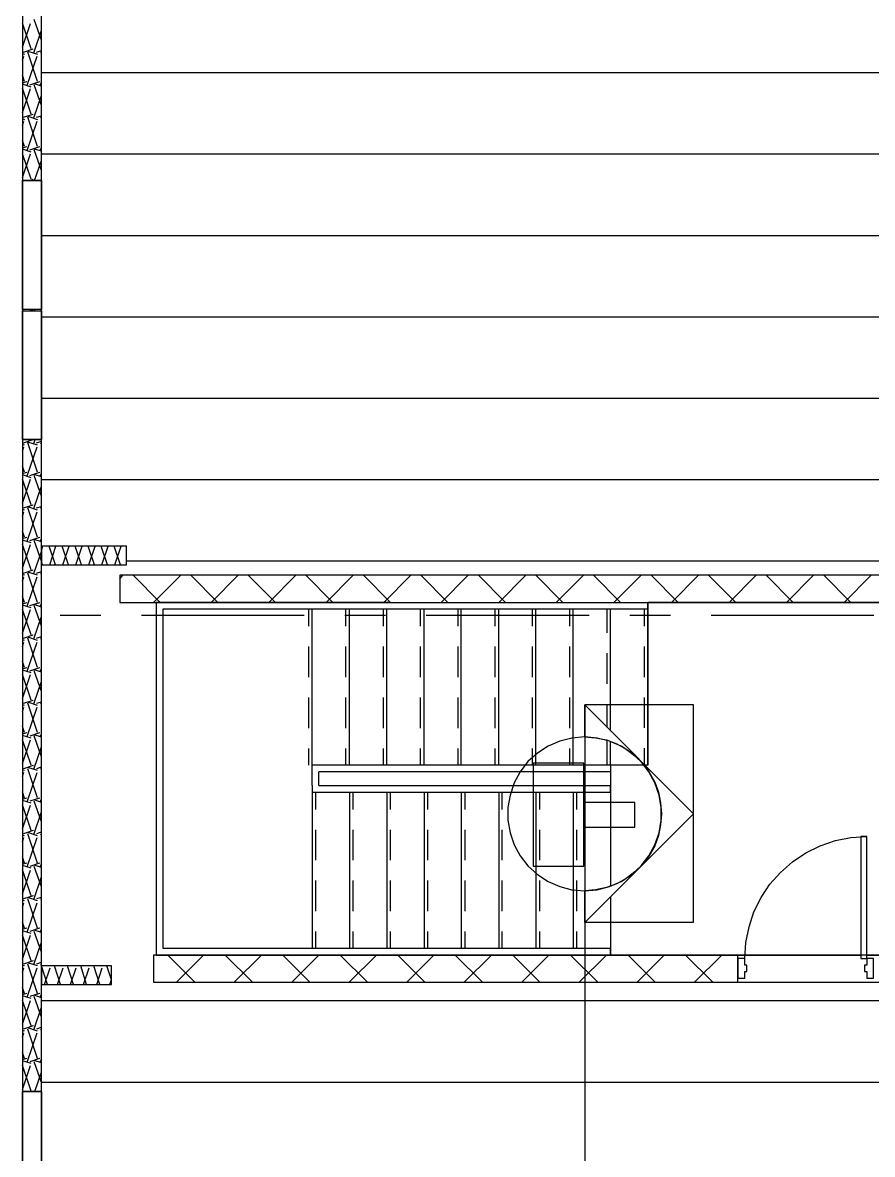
# Model space of a CAD drawing. Extents: x 0 to 3024, y 0 to 2160.
# Drawn here: x 305.1 to 493, y 1388.6 to 1638.9 of the extents above; entities that cross this region are included whole.
import ezdxf

# ---------------------------------------------------------------- set-up
doc = ezdxf.new("R2010")
doc.units = 0
doc.layers.add('CTR-1st_Phase-Structure_S213-THIRD_FLOOR_FRAMING_PLAN', color=7, linetype='CONTINUOUS')

msp = doc.modelspace()

# ---------------------------------------------------------------- linework, layer by layer
at = {"layer": 'CTR-1st_Phase-Structure_S213-THIRD_FLOOR_FRAMING_PLAN', "color": 7}
for points in [[(305.099992, 1863.300007), (305.099992, 423.300043), (309.239992, 423.300043), (309.239992, 1863.300007)], [(309.239992, 1575.180015), (309.239992, 1575.480015), (305.099992, 1575.480015), (305.099992, 1575.180015)], [(309.239992, 1523.100016), (309.239992, 1518.960016), (328.079992, 1518.960016), (328.079992, 1523.100016)], [(326.579992, 1516.680016), (326.579992, 1510.680016), (502.079987, 1510.680016), (502.079987, 1516.680016)], [(429.419989, 1488.000017), (429.419989, 1439.940018), (453.479989, 1439.940018), (453.479989, 1488.000017)], [(453.479989, 1463.940017), (429.419989, 1488.000017), (429.419989, 1480.920017), (431.819989, 1480.740017), (434.219989, 1480.260017), (436.499989, 1479.420017), (438.599989, 1478.220017), (440.519989, 1476.780017), (442.259989, 1475.040017), (443.699989, 1473.120017), (444.899989, 1470.960017), (445.739989, 1468.740017), (446.219989, 1466.340017), (446.399989, 1463.940017), (446.219989, 1461.480017), (445.739989, 1459.140018), (444.899989, 1456.860018), (443.699989, 1454.700018), (442.259989, 1452.780018), (440.519989, 1451.100018), (438.599989, 1449.600018), (436.499989, 1448.460018), (434.219989, 1447.620018), (431.819989, 1447.080018), (429.419989, 1446.900018), (429.419989, 1439.880018)], [(418.01999, 1475.160017), (418.01999, 1452.360018), (429.239989, 1452.360018), (429.239989, 1475.160017)], [(429.239989, 1466.400017), (429.239989, 1460.940017), (440.519989, 1460.940017), (440.519989, 1466.400017)], [(491.819988, 1458.900018), (490.499988, 1458.900018), (490.499988, 1431.900018), (491.819988, 1431.900018)], [(334.079992, 1432.680018), (334.079992, 1426.680018), (502.079987, 1426.680018), (502.079987, 1432.680018)], [(334.079992, 1426.680018), (463.319988, 1426.680018), (463.319988, 1432.680018), (334.079992, 1432.680018)], [(464.819988, 1431.900018), (463.319988, 1431.900018), (463.319988, 1427.580018), (464.819988, 1427.580018), (464.819988, 1429.080018), (465.299988, 1429.080018), (465.299988, 1430.460018), (464.819988, 1430.460018)], [(491.819988, 1431.900018), (491.819988, 1430.460018), (491.339988, 1430.460018), (491.339988, 1429.080018), (491.819988, 1429.080018), (491.819988, 1427.580018), (493.319988, 1427.580018), (493.319988, 1431.900018)], [(309.239992, 1430.340018), (309.239992, 1426.200018), (324.719992, 1426.200018), (324.719992, 1430.340018)]]:
    msp.add_lwpolyline(points, close=True, dxfattribs=at)
for points in [[(309.239992, 1671.120012), (309.239992, 1690.680012), (305.099992, 1690.680012), (305.099992, 1603.980014), (309.239992, 1603.980014)], [(309.239992, 1603.980014), (309.239992, 1666.980012)], [(305.099992, 1575.480015), (305.099992, 1603.980014)], [(309.239992, 1603.980014), (305.099992, 1603.980014)], [(309.239992, 1603.980014), (309.239992, 1575.480015)], [(309.239992, 1575.480015), (305.099992, 1575.480015)], [(305.099992, 1546.680015), (305.099992, 1575.180015)], [(305.099992, 1575.180015), (309.239992, 1575.180015)], [(309.239992, 1575.180015), (309.239992, 1546.680015)], [(309.239992, 1523.100016), (309.239992, 1546.680015), (305.099992, 1546.680015), (305.099992, 1402.500019), (309.239992, 1402.500019)], [(305.099992, 1546.680015), (309.239992, 1546.680015)], [(309.239992, 1518.960016), (328.079992, 1518.960016), (328.079992, 1523.100016), (309.239992, 1523.100016)], [(309.239992, 1430.340018), (309.239992, 1518.960016)], [(502.079987, 1516.680016), (326.579992, 1516.680016), (326.579992, 1510.680016), (502.079987, 1510.680016)], [(443.399989, 1510.680016), (443.399989, 1474.680017), (442.739989, 1474.680017)], [(502.079987, 1510.680016), (443.399989, 1510.680016)], [(429.419989, 1480.920017), (429.419989, 1488.000017), (453.479989, 1463.940017), (429.419989, 1439.880018), (429.419989, 1446.900018), (432.179989, 1447.140018), (434.939989, 1447.860018), (437.519989, 1448.940018), (439.859989, 1450.500018), (441.899989, 1452.420018), (443.639989, 1454.640018), (444.959989, 1457.100018), (445.919989, 1459.740018), (446.339989, 1462.500017), (446.339989, 1465.320017), (445.919989, 1468.080017), (444.959989, 1470.780017), (443.639989, 1473.240017), (441.899989, 1475.460017), (439.859989, 1477.320017), (437.519989, 1478.880017), (434.939989, 1480.020017), (432.179989, 1480.680017), (429.419989, 1480.920017), (426.599989, 1480.680017), (423.899989, 1480.020017), (421.319989, 1478.880017), (418.97999, 1477.320017), (416.87999, 1475.460017), (415.13999, 1473.240017), (413.81999, 1470.780017), (412.91999, 1468.080017), (412.43999, 1465.320017), (412.43999, 1462.500017), (412.91999, 1459.740018), (413.81999, 1457.100018), (415.13999, 1454.640018), (416.87999, 1452.420018), (418.97999, 1450.500018), (421.319989, 1448.940018), (423.899989, 1447.860018), (426.599989, 1447.140018), (429.419989, 1446.900018)], [(442.559989, 1474.680017), (435.119989, 1474.680017), (435.119989, 1447.980018)], [(491.819988, 1432.680018), (502.079987, 1432.680018), (502.079987, 1475.520017)], [(464.819988, 1431.900018), (465.059988, 1435.440018), (465.779988, 1438.920018), (466.859988, 1442.220018), (468.419988, 1445.400018), (470.399988, 1448.340018), (472.739988, 1450.980018), (475.379988, 1453.320018), (478.319988, 1455.300018), (481.499988, 1456.860018), (484.859988, 1458.000018), (488.279988, 1458.660018), (491.819988, 1458.900018)], [(429.419989, 1446.900018), (429.419989, 1370.40002)], [(435.119989, 1445.580018), (435.119989, 1432.680018), (490.499988, 1432.680018)], [(309.239992, 1426.200018), (324.719992, 1426.200018), (324.719992, 1430.340018), (309.239992, 1430.340018)], [(309.239992, 1402.500019), (309.239992, 1426.200018)], [(305.099992, 1374.00002), (305.099992, 1402.500019)], [(309.239992, 1402.500019), (305.099992, 1402.500019)], [(309.239992, 1402.500019), (309.239992, 1374.00002)]]:
    msp.add_lwpolyline(points, dxfattribs=at)
at = {"layer": 'CTR-1st_Phase-Structure_S213-THIRD_FLOOR_FRAMING_PLAN', "color": 2}
for points in [[(309.239992, 1635.000013), (307.679992, 1639.560013)], [(306.959992, 1633.080013), (305.099992, 1638.780013)], [(305.099992, 1633.500013), (306.839992, 1638.720013)], [(307.559992, 1632.240013), (309.239992, 1637.220013)], [(305.579992, 1631.820013), (305.099992, 1632.000013)], [(305.279992, 1632.360013), (307.439992, 1633.080013), (307.439992, 1633.080013)], [(308.399992, 1625.880013), (306.239992, 1632.360013)], [(308.459992, 1631.820013), (306.299992, 1632.540013), (306.299992, 1632.540013)], [(308.159992, 1632.360013), (309.239992, 1632.720013)], [(309.239992, 1632.120013), (309.119992, 1632.360013)], [(309.239992, 1632.540013), (309.179992, 1632.540013), (309.179992, 1632.540013)], [(305.099992, 1630.620013), (305.399992, 1631.520013)], [(306.119992, 1625.040013), (308.279992, 1631.520013)], [(305.519992, 1625.880013), (305.099992, 1627.260013)], [(305.099992, 1625.580013), (305.999992, 1625.880013), (305.999992, 1625.880013)], [(307.019992, 1624.620013), (305.099992, 1625.280013)], [(306.719992, 1625.160013), (308.879992, 1625.880013), (308.879992, 1625.880013)], [(309.239992, 1620.600013), (307.679992, 1625.160013)], [(309.239992, 1624.860013), (307.739992, 1625.340013), (307.739992, 1625.340013)], [(308.999992, 1625.040013), (309.239992, 1625.700013)], [(306.959992, 1618.680014), (305.099992, 1624.380013)], [(305.099992, 1619.040014), (306.839992, 1624.320013)], [(307.559992, 1617.840014), (309.239992, 1622.820013)], [(305.579992, 1617.420014), (305.099992, 1617.600014)], [(305.099992, 1616.160014), (305.399992, 1617.120014)], [(305.279992, 1617.960014), (307.439992, 1618.680014), (307.439992, 1618.680014)], [(306.119992, 1610.640014), (308.279992, 1617.120014)], [(308.399992, 1611.480014), (306.239992, 1617.960014)], [(308.459992, 1617.420014), (306.299992, 1618.140014), (306.299992, 1618.140014)], [(308.159992, 1617.960014), (309.239992, 1618.320014)], [(309.239992, 1617.720014), (309.119992, 1617.960014)], [(309.239992, 1618.140014), (309.179992, 1618.140014), (309.179992, 1618.140014)], [(305.519992, 1611.480014), (305.099992, 1612.800014)], [(305.099992, 1611.180014), (305.999992, 1611.480014), (305.999992, 1611.480014)], [(307.019992, 1610.220014), (305.099992, 1610.880014)], [(306.959992, 1604.280014), (305.099992, 1609.920014)], [(305.099992, 1604.640014), (306.839992, 1609.920014)], [(306.719992, 1610.760014), (308.879992, 1611.480014), (308.879992, 1611.480014)], [(309.239992, 1606.200014), (307.679992, 1610.760014)], [(309.239992, 1610.460014), (307.739992, 1610.940014), (307.739992, 1610.940014)], [(308.999992, 1610.640014), (309.239992, 1611.300014)], [(307.739992, 1603.980014), (309.239992, 1608.420014)], [(306.599992, 1603.980014), (307.439992, 1604.280014), (307.439992, 1604.280014)], [(306.599992, 1575.180015), (307.439992, 1575.480015)], [(307.739992, 1575.180015), (307.859992, 1575.480015)], [(305.519992, 1545.420015), (305.099992, 1545.600015)], [(305.099992, 1544.160015), (305.399992, 1545.120015)], [(305.279992, 1545.960015), (307.439992, 1546.680015)], [(306.119992, 1538.640016), (308.279992, 1545.120015)], [(308.399992, 1545.420015), (306.239992, 1546.140015), (306.239992, 1546.140015)], [(308.399992, 1539.480016), (306.239992, 1545.960015)], [(307.559992, 1545.840015), (307.859992, 1546.680015)], [(308.159992, 1545.960015), (309.239992, 1546.320015)], [(309.239992, 1546.140015), (309.119992, 1546.140015), (309.119992, 1546.140015)], [(309.239992, 1545.720015), (309.119992, 1545.960015)], [(305.519992, 1539.480016), (305.099992, 1540.800015)], [(305.099992, 1539.180016), (305.999992, 1539.480016), (305.999992, 1539.480016)], [(306.719992, 1538.760016), (308.879992, 1539.480016), (308.879992, 1539.480016)], [(306.959992, 1538.220016), (305.099992, 1538.880016)], [(306.959992, 1532.280016), (305.099992, 1537.920016)], [(305.099992, 1532.640016), (306.839992, 1537.920016)], [(309.239992, 1538.460016), (307.679992, 1538.940016), (307.679992, 1538.940016)], [(309.239992, 1534.200016), (307.679992, 1538.760016)], [(308.999992, 1538.640016), (309.239992, 1539.240016)], [(307.559992, 1531.440016), (309.239992, 1536.360016)], [(305.279992, 1531.560016), (307.439992, 1532.280016), (307.439992, 1532.280016)], [(308.399992, 1531.080016), (306.239992, 1531.800016), (306.239992, 1531.800016)], [(308.159992, 1531.560016), (309.239992, 1531.920016)], [(309.239992, 1531.740016), (309.119992, 1531.800016), (309.119992, 1531.800016)], [(305.519992, 1531.080016), (305.099992, 1531.200016)], [(305.099992, 1529.760016), (305.399992, 1530.720016)], [(306.119992, 1524.240016), (308.279992, 1530.720016)], [(308.399992, 1525.080016), (306.239992, 1531.560016)], [(309.239992, 1531.320016), (309.119992, 1531.560016)], [(305.519992, 1525.080016), (305.099992, 1526.400016)], [(305.099992, 1524.780016), (305.999992, 1525.080016), (305.999992, 1525.080016)], [(306.959992, 1523.880016), (305.099992, 1524.480016)], [(306.719992, 1524.360016), (308.879992, 1525.080016), (308.879992, 1525.080016)], [(309.239992, 1524.060016), (307.679992, 1524.600016), (307.679992, 1524.600016)], [(309.239992, 1519.800016), (307.679992, 1524.360016)], [(308.999992, 1524.240016), (309.239992, 1524.840016)], [(306.959992, 1517.880016), (305.099992, 1523.520016)], [(305.099992, 1518.240016), (306.839992, 1523.520016)], [(307.559992, 1517.040016), (309.239992, 1521.960016)], [(309.239992, 1521.960016), (309.599992, 1523.100016)], [(312.359992, 1518.960016), (310.979992, 1523.100016)], [(311.099992, 1518.960016), (312.479992, 1523.100016)], [(315.239992, 1518.960016), (313.859992, 1523.100016)], [(313.979992, 1518.960016), (315.359992, 1523.100016)], [(318.119992, 1518.960016), (316.739992, 1523.100016)], [(316.859992, 1518.960016), (318.239992, 1523.100016)], [(320.999992, 1518.960016), (319.619992, 1523.100016)], [(319.739992, 1518.960016), (321.119992, 1523.100016)], [(323.879992, 1518.960016), (322.499992, 1523.100016)], [(322.619992, 1518.960016), (323.999992, 1523.100016)], [(326.759992, 1518.960016), (325.379992, 1523.100016)], [(325.499992, 1518.960016), (326.879992, 1523.100016)], [(309.479992, 1518.960016), (309.239992, 1519.800016)], [(305.519992, 1516.680016), (305.099992, 1516.800016)], [(305.279992, 1517.160016), (307.439992, 1517.880016), (307.439992, 1517.880016)], [(308.399992, 1516.680016), (306.239992, 1517.400016), (306.239992, 1517.400016)], [(308.399992, 1510.680016), (306.239992, 1517.160016)], [(308.159992, 1517.160016), (309.239992, 1517.520016)], [(309.239992, 1517.340016), (309.119992, 1517.400016), (309.119992, 1517.400016)], [(309.239992, 1516.920016), (309.119992, 1517.160016)], [(305.099992, 1515.360016), (305.399992, 1516.320016)], [(306.119992, 1509.840016), (308.279992, 1516.320016)], [(305.519992, 1510.680016), (305.099992, 1512.000016)], [(305.099992, 1510.380016), (305.999992, 1510.680016), (305.999992, 1510.680016)], [(306.959992, 1509.480016), (305.099992, 1510.080016)], [(306.719992, 1509.960016), (308.879992, 1510.680016), (308.879992, 1510.680016)], [(309.239992, 1509.660016), (307.679992, 1510.200016), (307.679992, 1510.200016)], [(309.239992, 1505.400016), (307.679992, 1509.960016)], [(308.999992, 1509.840016), (309.239992, 1510.440016)], [(306.959992, 1503.480016), (305.099992, 1509.120016)], [(305.099992, 1503.840016), (306.839992, 1509.120016)], [(307.559992, 1502.640016), (309.239992, 1507.560016)], [(305.519992, 1502.280016), (305.099992, 1502.400016)], [(305.099992, 1500.960016), (305.399992, 1501.920016)], [(305.279992, 1502.760016), (307.439992, 1503.480016), (307.439992, 1503.480016)], [(306.119992, 1495.440017), (308.279992, 1501.920016)], [(308.399992, 1502.280016), (306.239992, 1503.000016), (306.239992, 1503.000016)], [(308.399992, 1496.280017), (306.239992, 1502.760016)], [(308.159992, 1502.760016), (309.239992, 1503.120016)], [(309.239992, 1502.940016), (309.119992, 1503.000016), (309.119992, 1503.000016)], [(309.239992, 1502.520016), (309.119992, 1502.760016)], [(305.519992, 1496.280017), (305.099992, 1497.600017)], [(305.099992, 1495.980017), (305.999992, 1496.280017), (305.999992, 1496.280017)], [(306.959992, 1495.080017), (305.099992, 1495.680017)], [(306.959992, 1489.080017), (305.099992, 1494.720017)], [(305.099992, 1489.440017), (306.839992, 1494.720017)], [(306.719992, 1495.560017), (308.879992, 1496.280017), (308.879992, 1496.280017)], [(309.239992, 1495.260017), (307.679992, 1495.800017), (307.679992, 1495.800017)], [(309.239992, 1491.000017), (307.679992, 1495.560017)], [(308.999992, 1495.440017), (309.239992, 1496.040017)], [(307.559992, 1488.240017), (309.239992, 1493.160017)], [(305.519992, 1487.880017), (305.099992, 1488.000017)], [(305.099992, 1486.560017), (305.399992, 1487.520017)], [(305.339992, 1488.360017), (307.439992, 1489.080017), (307.439992, 1489.080017)], [(306.119992, 1481.040017), (308.279992, 1487.520017)], [(308.399992, 1487.880017), (306.239992, 1488.600017), (306.239992, 1488.600017)], [(308.399992, 1481.880017), (306.239992, 1488.360017)], [(308.219992, 1488.360017), (309.239992, 1488.720017)], [(309.239992, 1488.540017), (309.119992, 1488.600017), (309.119992, 1488.600017)], [(309.239992, 1488.120017), (309.119992, 1488.360017)], [(305.519992, 1481.880017), (305.099992, 1483.200017)], [(305.099992, 1481.580017), (306.059992, 1481.880017), (306.059992, 1481.880017)], [(306.779992, 1481.160017), (308.939992, 1481.880017), (308.939992, 1481.880017)], [(306.959992, 1480.680017), (305.099992, 1481.280017)], [(306.959992, 1474.680017), (305.099992, 1480.320017)], [(305.099992, 1475.040017), (306.839992, 1480.320017)], [(309.239992, 1480.860017), (307.679992, 1481.400017), (307.679992, 1481.400017)], [(309.239992, 1476.540017), (307.679992, 1481.160017)], [(308.999992, 1480.980017), (309.239992, 1481.640017)], [(307.559992, 1473.780017), (309.239992, 1478.760017)], [(305.339992, 1473.960017), (307.499992, 1474.680017), (307.499992, 1474.680017)], [(308.219992, 1473.960017), (309.239992, 1474.320017)], [(305.519992, 1473.480017), (305.099992, 1473.600017)], [(305.099992, 1472.160017), (305.399992, 1473.120017)], [(306.119992, 1466.580017), (308.279992, 1473.060017)], [(308.399992, 1473.480017), (306.239992, 1474.200017), (306.239992, 1474.200017)], [(308.399992, 1467.480017), (306.239992, 1473.900017)], [(309.239992, 1474.140017), (309.119992, 1474.200017), (309.119992, 1474.200017)], [(309.239992, 1473.660017), (309.119992, 1473.960017)], [(305.519992, 1467.420017), (305.099992, 1468.800017)], [(305.099992, 1467.180017), (306.059992, 1467.480017), (306.059992, 1467.480017)], [(306.959992, 1466.280017), (305.099992, 1466.880017)], [(306.779992, 1466.760017), (308.939992, 1467.480017), (308.939992, 1467.480017)], [(309.239992, 1466.460017), (307.679992, 1467.000017), (307.679992, 1467.000017)], [(309.239992, 1462.140017), (307.679992, 1466.700017)], [(308.999992, 1466.580017), (309.239992, 1467.240017)], [(306.959992, 1460.220017), (305.099992, 1465.920017)], [(305.099992, 1460.640017), (306.839992, 1465.860017)], [(307.559992, 1459.380018), (309.239992, 1464.360017)], [(305.519992, 1459.080018), (305.099992, 1459.200018)], [(305.339992, 1459.560018), (307.499992, 1460.280017), (307.499992, 1460.280017)], [(308.399992, 1459.080018), (306.239992, 1459.800018), (306.239992, 1459.800018)], [(308.399992, 1453.020018), (306.239992, 1459.500018)], [(308.219992, 1459.560018), (309.239992, 1459.920018)], [(309.239992, 1459.740018), (309.119992, 1459.800018), (309.119992, 1459.800018)], [(309.239992, 1459.260018), (309.119992, 1459.500018)], [(305.099992, 1457.760018), (305.399992, 1458.660018)], [(306.119992, 1452.180018), (308.279992, 1458.660018)], [(305.519992, 1453.020018), (305.099992, 1454.400018)], [(305.099992, 1452.780018), (306.059992, 1453.080018), (306.059992, 1453.080018)], [(306.959992, 1451.880018), (305.099992, 1452.480018)], [(306.779992, 1452.360018), (308.939992, 1453.080018), (308.939992, 1453.080018)], [(309.239992, 1452.060018), (307.679992, 1452.600018), (307.679992, 1452.600018)], [(309.239992, 1447.740018), (307.679992, 1452.300018)], [(308.999992, 1452.180018), (309.239992, 1452.840018)], [(306.959992, 1445.820018), (305.099992, 1451.520018)], [(305.099992, 1446.240018), (306.839992, 1451.460018)], [(307.559992, 1444.980018), (309.239992, 1449.960018)], [(305.519992, 1444.680018), (305.099992, 1444.800018)], [(305.099992, 1443.300018), (305.399992, 1444.260018)], [(305.339992, 1445.160018), (307.499992, 1445.880018), (307.499992, 1445.880018)], [(306.119992, 1437.780018), (308.279992, 1444.260018)], [(308.399992, 1444.680018), (306.239992, 1445.400018), (306.239992, 1445.400018)], [(308.399992, 1438.620018), (306.239992, 1445.100018)], [(308.219992, 1445.160018), (309.239992, 1445.520018)], [(309.239992, 1445.340018), (309.119992, 1445.400018), (309.119992, 1445.400018)], [(309.239992, 1444.860018), (309.119992, 1445.100018)], [(305.519992, 1438.620018), (305.099992, 1439.940018)], [(305.099992, 1438.380018), (306.059992, 1438.680018), (306.059992, 1438.680018)], [(306.959992, 1437.480018), (305.099992, 1438.080018)], [(306.959992, 1431.420018), (305.099992, 1437.060018)], [(305.099992, 1431.780018), (306.839992, 1437.060018)], [(306.779992, 1437.960018), (308.939992, 1438.680018), (308.939992, 1438.680018)], [(309.239992, 1437.660018), (307.679992, 1438.200018), (307.679992, 1438.200018)], [(309.239992, 1433.340018), (307.679992, 1437.900018)], [(308.999992, 1437.780018), (309.239992, 1438.440018)], [(307.559992, 1430.580018), (309.239992, 1435.560018)], [(305.519992, 1430.280018), (305.099992, 1430.400018)], [(305.099992, 1428.900018), (305.399992, 1429.860018)], [(305.339992, 1430.760018), (307.499992, 1431.480018), (307.499992, 1431.480018)], [(306.119992, 1423.380018), (308.279992, 1429.860018)], [(308.399992, 1430.280018), (306.239992, 1431.000018), (306.239992, 1431.000018)], [(308.399992, 1424.220018), (306.239992, 1430.700018)], [(308.219992, 1430.760018), (309.239992, 1431.120018)], [(309.239992, 1430.940018), (309.119992, 1431.000018), (309.119992, 1431.000018)], [(309.239992, 1430.460018), (309.119992, 1430.700018)], [(310.619992, 1426.200018), (309.299992, 1430.340018)], [(309.959992, 1426.200018), (311.159992, 1429.860018)], [(311.279992, 1430.280018), (311.039992, 1430.340018)], [(313.499992, 1426.200018), (312.179992, 1430.340018)], [(312.839992, 1426.200018), (314.039992, 1429.860018)], [(314.159992, 1430.280018), (313.919992, 1430.340018)], [(316.379992, 1426.200018), (315.059992, 1430.340018)], [(315.719992, 1426.200018), (316.919992, 1429.860018)], [(317.039992, 1430.280018), (316.799992, 1430.340018)], [(319.259992, 1426.200018), (317.939992, 1430.340018)], [(318.599992, 1426.200018), (319.799992, 1429.860018)], [(319.919992, 1430.280018), (319.679992, 1430.340018)], [(322.139992, 1426.200018), (320.819992, 1430.340018)], [(321.479992, 1426.200018), (322.679992, 1429.860018)], [(322.799992, 1430.280018), (322.559992, 1430.340018)], [(324.719992, 1427.220018), (323.699992, 1430.340018)], [(324.359992, 1426.200018), (324.719992, 1427.280018)], [(305.519992, 1424.220018), (305.099992, 1425.540018)], [(305.099992, 1423.980018), (306.059992, 1424.280018), (306.059992, 1424.280018)], [(306.779992, 1423.560018), (308.939992, 1424.280018), (308.939992, 1424.280018)], [(306.959992, 1423.080018), (305.099992, 1423.680018)], [(306.959992, 1417.020019), (305.099992, 1422.660018)], [(305.099992, 1417.380019), (306.839992, 1422.660018)], [(309.239992, 1423.260018), (307.679992, 1423.800018), (307.679992, 1423.800018)], [(309.239992, 1418.940019), (307.679992, 1423.500018)], [(308.999992, 1423.380018), (309.239992, 1424.040018)], [(307.559992, 1416.180019), (309.239992, 1421.160018)], [(305.339992, 1416.360019), (307.499992, 1417.080019), (307.499992, 1417.080019)], [(308.219992, 1416.360019), (309.239992, 1416.720019)], [(305.519992, 1415.880019), (305.099992, 1416.000019)], [(305.099992, 1414.500019), (305.399992, 1415.460019)], [(306.119992, 1408.980019), (308.279992, 1415.460019)], [(308.399992, 1415.880019), (306.239992, 1416.600019), (306.239992, 1416.600019)], [(308.399992, 1409.820019), (306.239992, 1416.300019)], [(309.239992, 1416.540019), (309.119992, 1416.600019), (309.119992, 1416.600019)], [(309.239992, 1416.060019), (309.119992, 1416.300019)], [(305.519992, 1409.820019), (305.099992, 1411.140019)], [(305.099992, 1409.580019), (306.059992, 1409.880019), (306.059992, 1409.880019)], [(306.959992, 1408.680019), (305.099992, 1409.280019)], [(306.779992, 1409.160019), (308.939992, 1409.880019), (308.939992, 1409.880019)], [(309.239992, 1408.860019), (307.679992, 1409.400019), (307.679992, 1409.400019)], [(308.999992, 1408.980019), (309.239992, 1409.640019)], [(306.959992, 1402.620019), (305.099992, 1408.260019)], [(305.099992, 1402.980019), (306.839992, 1408.260019)], [(309.239992, 1404.540019), (307.679992, 1409.100019)], [(307.799992, 1402.500019), (309.239992, 1406.760019)], [(307.019992, 1402.500019), (307.499992, 1402.680019), (307.499992, 1402.680019)]]:
    msp.add_lwpolyline(points, dxfattribs=at)
at = {"layer": 'CTR-1st_Phase-Structure_S213-THIRD_FLOOR_FRAMING_PLAN', "color": 1}
for points in [[(309.239992, 1627.860013), (331.739992, 1627.860013)], [(331.739992, 1627.860013), (547.559986, 1627.860013), (570.059986, 1627.860013)], [(309.239992, 1609.860014), (331.739992, 1609.860014)], [(331.739992, 1609.860014), (563.279986, 1609.860014), (585.779985, 1609.860014)], [(309.239992, 1591.860014), (331.739992, 1591.860014)], [(331.739992, 1591.860014), (563.279986, 1591.860014), (585.779985, 1591.860014)], [(309.239992, 1573.860015), (331.739992, 1573.860015)], [(331.739992, 1573.860015), (563.279986, 1573.860015), (585.779985, 1573.860015)], [(309.239992, 1555.860015), (331.739992, 1555.860015)], [(331.739992, 1555.860015), (563.279986, 1555.860015), (585.779985, 1555.860015)], [(309.239992, 1537.860016), (331.739992, 1537.860016)], [(331.739992, 1537.860016), (563.279986, 1537.860016), (585.779985, 1537.860016)], [(328.079992, 1519.860016), (350.579991, 1519.860016)], [(350.579991, 1519.860016), (563.279986, 1519.860016), (585.779985, 1519.860016)], [(326.579992, 1515.900016), (327.299992, 1516.680016)], [(335.519992, 1510.680016), (329.519992, 1516.680016)], [(334.079992, 1510.680016), (340.079991, 1516.680016)], [(348.299991, 1510.680016), (342.299991, 1516.680016)], [(346.799991, 1510.680016), (352.799991, 1516.680016)], [(361.019991, 1510.680016), (355.019991, 1516.680016)], [(359.519991, 1510.680016), (365.519991, 1516.680016)], [(373.739991, 1510.680016), (367.739991, 1516.680016)], [(372.239991, 1510.680016), (378.239991, 1516.680016)], [(386.45999, 1510.680016), (380.45999, 1516.680016)], [(384.95999, 1510.680016), (390.95999, 1516.680016)], [(399.17999, 1510.680016), (393.17999, 1516.680016)], [(397.67999, 1510.680016), (403.67999, 1516.680016)], [(411.89999, 1510.680016), (405.89999, 1516.680016)], [(410.39999, 1510.680016), (416.39999, 1516.680016)], [(424.619989, 1510.680016), (418.61999, 1516.680016)], [(423.119989, 1510.680016), (429.119989, 1516.680016)], [(437.339989, 1510.680016), (431.339989, 1516.680016)], [(435.899989, 1510.680016), (441.899989, 1516.680016)], [(450.119989, 1510.680016), (444.119989, 1516.680016)], [(448.619989, 1510.680016), (454.619989, 1516.680016)], [(462.839988, 1510.680016), (456.839989, 1516.680016)], [(461.339988, 1510.680016), (467.339988, 1516.680016)], [(475.559988, 1510.680016), (469.559988, 1516.680016)], [(474.059988, 1510.680016), (480.059988, 1516.680016)], [(488.279988, 1510.680016), (482.279988, 1516.680016)], [(486.779988, 1510.680016), (492.779988, 1516.680016)], [(334.619992, 1510.680016), (334.619992, 1432.680018)], [(367.319991, 1510.680016), (334.619992, 1510.680016)], [(386.27999, 1510.680016), (367.319991, 1510.680016)], [(443.399989, 1509.180016), (443.399989, 1510.680016)], [(322.379992, 1507.800016), (313.379992, 1507.800016)], [(367.379991, 1507.800016), (331.379992, 1507.800016)], [(336.119992, 1509.180016), (336.119992, 1434.180018)], [(367.319991, 1509.180016), (336.119992, 1509.180016)], [(369.119991, 1509.180016), (367.319991, 1509.180016)], [(368.399991, 1505.400016), (368.399991, 1509.180016)], [(377.399991, 1509.180016), (369.119991, 1509.180016)], [(369.119991, 1474.680017), (369.119991, 1509.180016)], [(385.37999, 1507.800016), (376.379991, 1507.800016)], [(376.619991, 1505.400016), (376.619991, 1509.180016)], [(385.61999, 1509.180016), (377.399991, 1509.180016)], [(377.399991, 1474.680017), (377.399991, 1509.180016)], [(384.89999, 1505.400016), (384.89999, 1509.180016)], [(393.89999, 1509.180016), (385.61999, 1509.180016)], [(385.61999, 1474.680017), (385.61999, 1509.180016)], [(393.11999, 1505.400016), (393.11999, 1509.180016)], [(402.11999, 1509.180016), (393.89999, 1509.180016)], [(393.89999, 1474.680017), (393.89999, 1509.180016)], [(430.379989, 1507.800016), (394.37999, 1507.800016)], [(401.39999, 1505.400016), (401.39999, 1509.180016)], [(410.39999, 1509.180016), (402.11999, 1509.180016)], [(402.11999, 1474.680017), (402.11999, 1509.180016)], [(409.61999, 1505.400016), (409.61999, 1509.180016)], [(418.61999, 1509.180016), (410.39999, 1509.180016)], [(410.39999, 1474.680017), (410.39999, 1509.180016)], [(417.89999, 1505.400016), (417.89999, 1509.180016)], [(426.899989, 1509.180016), (418.61999, 1509.180016)], [(418.61999, 1474.680017), (418.61999, 1509.180016)], [(426.119989, 1505.400016), (426.119989, 1509.180016)], [(435.119989, 1509.180016), (426.899989, 1509.180016)], [(426.899989, 1474.680017), (426.899989, 1509.180016)], [(434.399989, 1503.960016), (434.399989, 1509.180016)], [(443.399989, 1509.180016), (435.119989, 1509.180016)], [(435.119989, 1482.240017), (435.119989, 1509.180016)], [(448.379989, 1507.800016), (439.379989, 1507.800016)], [(442.619989, 1505.460016), (442.619989, 1509.180016)], [(443.399989, 1474.680017), (443.399989, 1509.180016)], [(493.379988, 1507.800016), (457.379989, 1507.800016)], [(368.399991, 1494.180017), (368.399991, 1500.900016)], [(376.619991, 1494.180017), (376.619991, 1500.900016)], [(384.89999, 1494.180017), (384.89999, 1500.900016)], [(393.11999, 1494.180017), (393.11999, 1500.900016)], [(401.39999, 1494.180017), (401.39999, 1500.900016)], [(409.61999, 1494.180017), (409.61999, 1500.900016)], [(417.89999, 1494.180017), (417.89999, 1500.900016)], [(426.119989, 1494.180017), (426.119989, 1500.900016)], [(434.399989, 1492.680017), (434.399989, 1499.460017)], [(442.619989, 1494.180017), (442.619989, 1500.960016)], [(368.399991, 1482.900017), (368.399991, 1489.680017)], [(376.619991, 1482.900017), (376.619991, 1489.680017)], [(384.89999, 1482.900017), (384.89999, 1489.680017)], [(393.11999, 1482.900017), (393.11999, 1489.680017)], [(401.39999, 1482.900017), (401.39999, 1489.680017)], [(409.61999, 1482.900017), (409.61999, 1489.680017)], [(417.89999, 1482.900017), (417.89999, 1489.680017)], [(426.119989, 1482.900017), (426.119989, 1489.680017)], [(442.619989, 1482.960017), (442.619989, 1489.680017)], [(434.399989, 1483.020017), (434.399989, 1488.180017)], [(434.399989, 1474.680017), (434.399989, 1480.200017)], [(435.119989, 1474.680017), (435.119989, 1479.900017)], [(368.399991, 1474.680017), (368.399991, 1478.400017)], [(376.619991, 1474.680017), (376.619991, 1478.400017)], [(384.89999, 1474.680017), (384.89999, 1478.400017)], [(393.11999, 1474.680017), (393.11999, 1478.400017)], [(401.39999, 1474.680017), (401.39999, 1478.400017)], [(409.61999, 1474.680017), (409.61999, 1478.400017)], [(417.89999, 1474.680017), (417.89999, 1478.400017)], [(426.119989, 1474.680017), (426.119989, 1478.400017)], [(442.619989, 1474.740017), (442.619989, 1478.460017)], [(370.619991, 1474.680017), (369.119991, 1474.680017)], [(369.119991, 1470.180017), (369.119991, 1474.680017)], [(370.619991, 1474.680017), (369.119991, 1474.680017)], [(377.399991, 1474.680017), (370.619991, 1474.680017)], [(385.61999, 1474.680017), (377.399991, 1474.680017)], [(393.89999, 1474.680017), (385.61999, 1474.680017)], [(402.11999, 1474.680017), (393.89999, 1474.680017)], [(410.39999, 1474.680017), (402.11999, 1474.680017)], [(418.61999, 1474.680017), (410.39999, 1474.680017)], [(426.899989, 1474.680017), (418.61999, 1474.680017)], [(435.119989, 1474.680017), (426.899989, 1474.680017)], [(442.559989, 1474.680017), (435.119989, 1474.680017)], [(443.399989, 1474.680017), (442.739989, 1474.680017)], [(370.619991, 1470.180017), (370.619991, 1473.180017)], [(435.119989, 1473.180017), (370.619991, 1473.180017)], [(369.119991, 1470.180017), (369.119991, 1468.680017)], [(370.619991, 1470.180017), (435.119989, 1470.180017)], [(435.119989, 1468.680017), (435.119989, 1470.180017)], [(369.119991, 1468.680017), (377.399991, 1468.680017)], [(369.119991, 1468.680017), (369.119991, 1434.180018)], [(369.899991, 1468.680017), (369.899991, 1464.900017)], [(377.399991, 1468.680017), (385.61999, 1468.680017)], [(377.399991, 1468.680017), (377.399991, 1434.180018)], [(378.119991, 1468.680017), (378.119991, 1464.900017)], [(385.61999, 1468.680017), (393.89999, 1468.680017)], [(385.61999, 1468.680017), (385.61999, 1434.180018)], [(386.39999, 1468.680017), (386.39999, 1464.900017)], [(393.89999, 1468.680017), (402.11999, 1468.680017)], [(393.89999, 1468.680017), (393.89999, 1434.180018)], [(394.61999, 1468.680017), (394.61999, 1464.900017)], [(402.11999, 1468.680017), (410.39999, 1468.680017)], [(402.11999, 1468.680017), (402.11999, 1434.180018)], [(402.89999, 1468.680017), (402.89999, 1464.900017)], [(410.39999, 1468.680017), (418.61999, 1468.680017)], [(410.39999, 1468.680017), (410.39999, 1434.180018)], [(411.11999, 1468.680017), (411.11999, 1464.900017)], [(418.61999, 1468.680017), (426.899989, 1468.680017)], [(418.61999, 1468.680017), (418.61999, 1434.180018)], [(419.39999, 1468.680017), (419.39999, 1464.900017)], [(426.899989, 1468.680017), (435.119989, 1468.680017)], [(426.899989, 1468.680017), (426.899989, 1434.180018)], [(427.619989, 1468.680017), (427.619989, 1464.900017)], [(435.119989, 1468.680017), (435.119989, 1447.980018)], [(369.899991, 1460.400017), (369.899991, 1453.680018)], [(378.119991, 1460.400017), (378.119991, 1453.680018)], [(386.39999, 1460.400017), (386.39999, 1453.680018)], [(394.61999, 1460.400017), (394.61999, 1453.680018)], [(402.89999, 1460.400017), (402.89999, 1453.680018)], [(411.11999, 1460.400017), (411.11999, 1453.680018)], [(419.39999, 1460.400017), (419.39999, 1453.680018)], [(427.619989, 1460.400017), (427.619989, 1453.680018)], [(369.899991, 1449.180018), (369.899991, 1442.400018)], [(378.119991, 1449.180018), (378.119991, 1442.400018)], [(386.39999, 1449.180018), (386.39999, 1442.400018)], [(394.61999, 1449.180018), (394.61999, 1442.400018)], [(402.89999, 1449.180018), (402.89999, 1442.400018)], [(411.11999, 1449.180018), (411.11999, 1442.400018)], [(419.39999, 1449.180018), (419.39999, 1442.400018)], [(427.619989, 1449.180018), (427.619989, 1442.400018)], [(435.119989, 1445.580018), (435.119989, 1434.180018)], [(369.899991, 1437.900018), (369.899991, 1434.180018)], [(378.119991, 1437.900018), (378.119991, 1434.180018)], [(386.39999, 1437.900018), (386.39999, 1434.180018)], [(394.61999, 1437.900018), (394.61999, 1434.180018)], [(402.89999, 1437.900018), (402.89999, 1434.180018)], [(411.11999, 1437.900018), (411.11999, 1434.180018)], [(419.39999, 1437.900018), (419.39999, 1434.180018)], [(427.619989, 1437.900018), (427.619989, 1434.180018)], [(336.119992, 1434.180018), (362.699991, 1434.180018)], [(362.699991, 1434.180018), (369.119991, 1434.180018)], [(369.119991, 1434.180018), (377.399991, 1434.180018)], [(377.399991, 1434.180018), (385.61999, 1434.180018)], [(385.61999, 1434.180018), (393.89999, 1434.180018)], [(393.89999, 1434.180018), (402.11999, 1434.180018)], [(402.11999, 1434.180018), (410.39999, 1434.180018)], [(410.39999, 1434.180018), (418.61999, 1434.180018)], [(418.61999, 1434.180018), (426.899989, 1434.180018)], [(426.899989, 1434.180018), (435.119989, 1434.180018)], [(435.119989, 1432.680018), (435.119989, 1434.180018)], [(334.619992, 1432.680018), (362.699991, 1432.680018)], [(343.199991, 1426.680018), (337.199992, 1432.680018)], [(339.119992, 1426.680018), (345.119991, 1432.680018)], [(355.919991, 1426.680018), (349.919991, 1432.680018)], [(351.899991, 1426.680018), (357.899991, 1432.680018)], [(368.639991, 1426.680018), (362.639991, 1432.680018)], [(362.699991, 1432.680018), (435.119989, 1432.680018)], [(364.619991, 1426.680018), (370.619991, 1432.680018)], [(381.35999, 1426.680018), (375.359991, 1432.680018)], [(377.339991, 1426.680018), (383.33999, 1432.680018)], [(394.07999, 1426.680018), (388.07999, 1432.680018)], [(390.05999, 1426.680018), (396.05999, 1432.680018)], [(406.79999, 1426.680018), (400.79999, 1432.680018)], [(402.77999, 1426.680018), (408.77999, 1432.680018)], [(419.51999, 1426.680018), (413.51999, 1432.680018)], [(415.49999, 1426.680018), (421.499989, 1432.680018)], [(432.299989, 1426.680018), (426.299989, 1432.680018)], [(428.219989, 1426.680018), (434.219989, 1432.680018)], [(445.019989, 1426.680018), (439.019989, 1432.680018)], [(440.999989, 1426.680018), (446.999989, 1432.680018)], [(457.739989, 1426.680018), (451.739989, 1432.680018)], [(453.719989, 1426.680018), (459.719989, 1432.680018)], [(563.279986, 1422.540018), (331.739992, 1422.540018), (309.239992, 1422.540018)], [(563.279986, 1404.540019), (331.739992, 1404.540019), (309.239992, 1404.540019)]]:
    msp.add_lwpolyline(points, dxfattribs=at)

doc.saveas('drawing.dxf')
